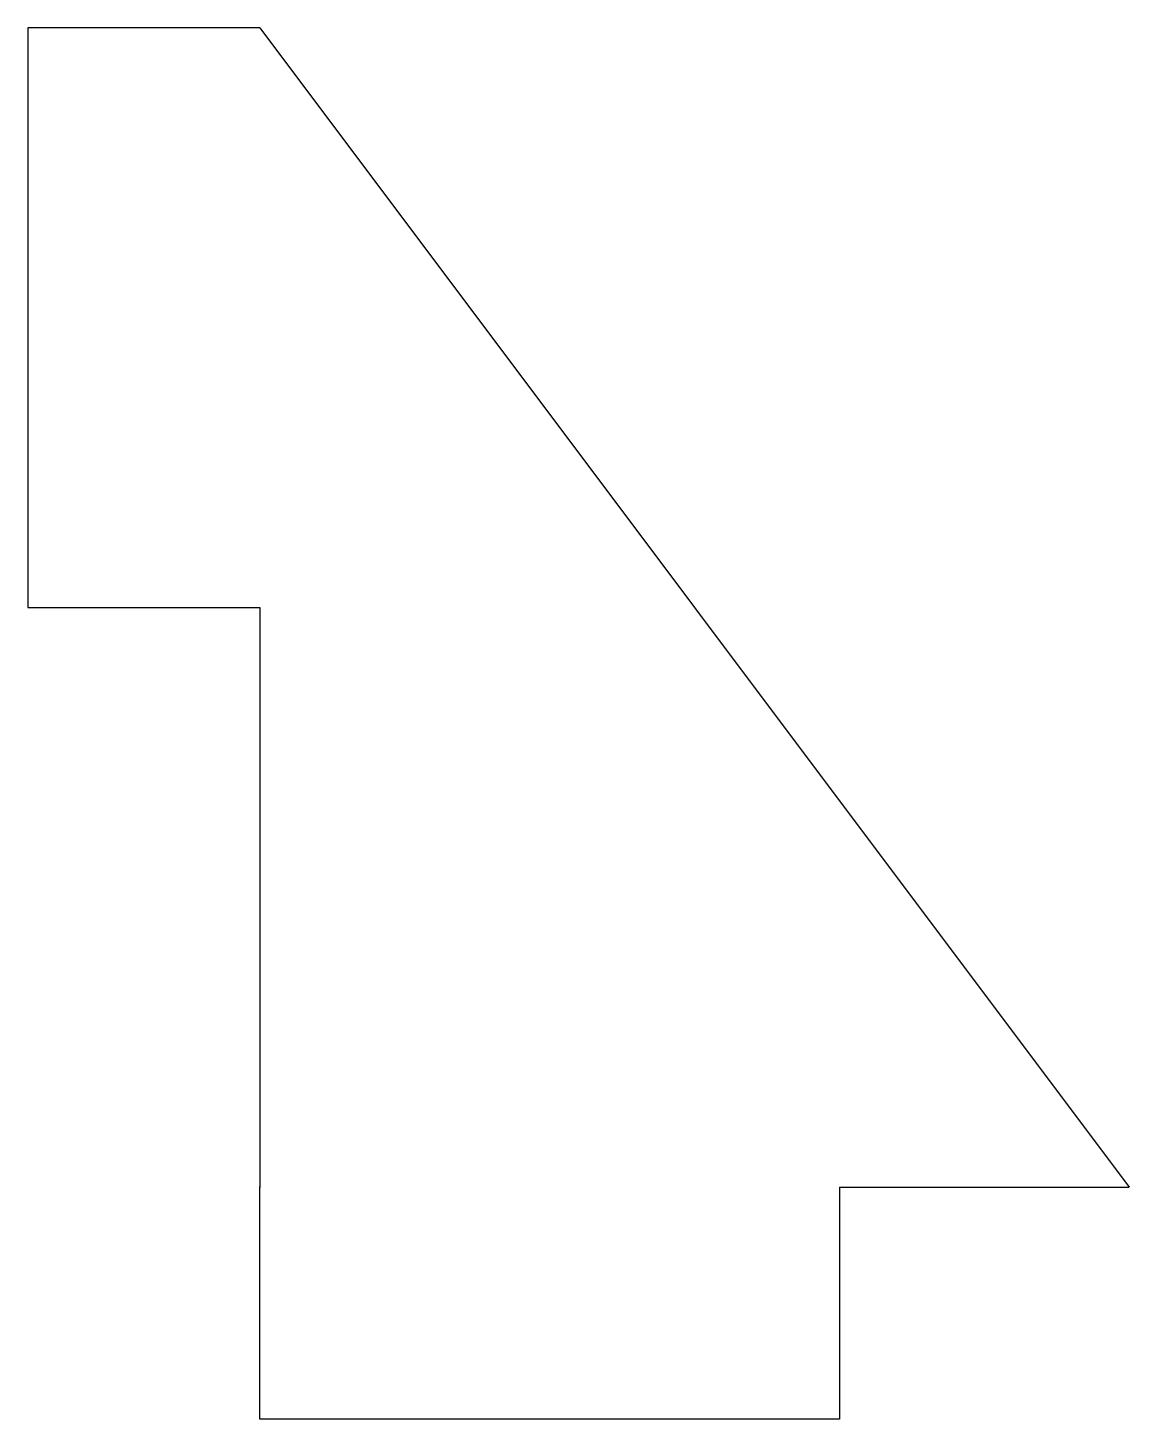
# Model space of a CAD drawing. Header units: millimetres. Extents: x -4 to 15, y -4 to 20.
import ezdxf

# ---------------------------------------------------------------- set-up
doc = ezdxf.new("R2010")
doc.units = ezdxf.units.MM
doc.header["$MEASUREMENT"] = 0
doc.layers.add('Head_TopPlateSidesLaser v2_Sketch1', color=7, linetype='Continuous')

msp = doc.modelspace()

# ---------------------------------------------------------------- linework, layer by layer
at = {"layer": 'Head_TopPlateSidesLaser v2_Sketch1'}
for p, q in [((0, 20), (-4, 20)), ((-4, 20), (-4, 10)), ((0, 20), (15, 0)), ((-4, 10), (0, 10)), ((0, 10), (0, 0)), ((0, -4), (0, 0)), ((10, 0), (10, -4)), ((10, 0), (15, 0)), ((10, -4), (0, -4))]:
    msp.add_line(p, q, dxfattribs=at)
msp.add_point((0, 0), dxfattribs=at)

doc.saveas('drawing.dxf')
